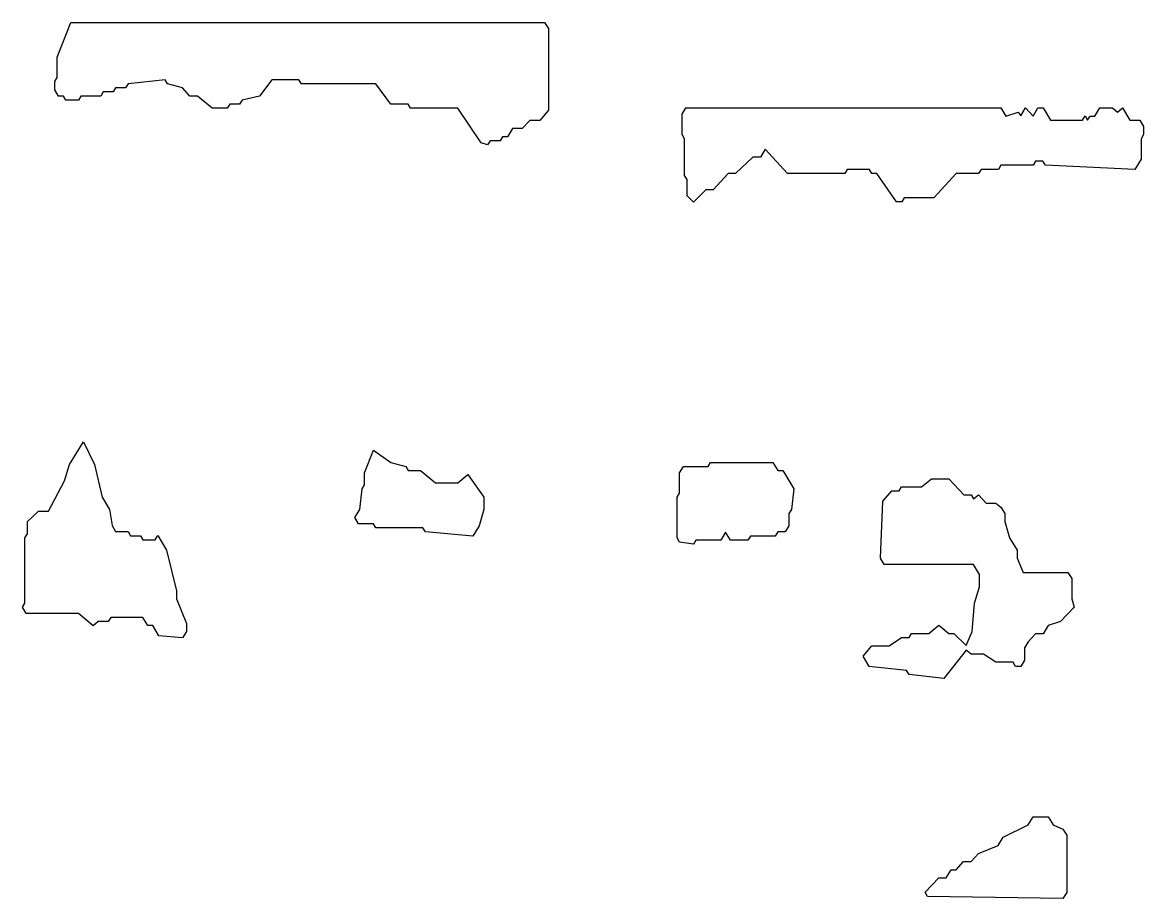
# Model space of a CAD drawing. Header units: millimetres. Extents: x 0 to 4614, y 0 to 589.
# Drawn here: x 2667 to 3420, y 0 to 589 of the extents above; entities outside this region: 3.
import ezdxf

# ---------------------------------------------------------------- set-up
doc = ezdxf.new("R2010")
doc.units = ezdxf.units.MM
doc.layers.add('K', color=7, linetype='Continuous')

msp = doc.modelspace()

# ---------------------------------------------------------------- linework, layer by layer
at = {"layer": 'K'}
for points in [[(2975.04, 507.93), (2959.21, 531.19), (2927.54, 531.19), (2925.88, 533.93), (2914.22, 533.93), (2904.22, 547.62), (2854.21, 547.62), (2852.54, 550.36), (2834.32, 550.36), (2825.99, 539.42), (2814.33, 536.68), (2812.66, 533.93), (2805.99, 533.93), (2804.32, 531.19), (2794.23, 531.19), (2784.23, 539.41), (2779.22, 539.41), (2774.21, 544.89), (2764.2, 547.63), (2762.55, 550.35), (2737.66, 547.63), (2735.99, 544.88), (2729.32, 544.88), (2727.66, 542.14), (2720.99, 542.14), (2719.32, 539.41), (2705.99, 539.41), (2704.32, 536.67), (2695.88, 536.67), (2694.21, 539.41), (2690.88, 539.41), (2688.33, 543.58), (2688.33, 549.12), (2690, 551.86), (2690, 565.54), (2699.2, 588.89), (3017.66, 588.89), (3020.2, 584.71), (3020.2, 529.89), (3014.31, 522.98), (3007.64, 522.98), (3002.64, 517.5), (2995.99, 517.5), (2992.66, 512.02), (2989.32, 512.02), (2987.66, 509.29), (2980.99, 509.29), (2979.31, 506.53), (2975.04, 507.93)], [(3113.33, 472.38), (3113.33, 483.35), (3111.67, 486.08), (3111.67, 510.73), (3110, 513.47), (3110, 527.21), (3112.54, 531.39), (3324.32, 531.39), (3327.64, 525.93), (3335.98, 528.67), (3337.6, 526.01), (3340.92, 531.46), (3345.92, 525.98), (3349.21, 531.39), (3352.66, 531.39), (3357.66, 523.18), (3379.21, 523.18), (3380.93, 526.01), (3382.6, 523.27), (3384.21, 525.92), (3387.54, 525.92), (3390.88, 531.39), (3399.3, 531.39), (3402.6, 528.68), (3405.96, 531.44), (3410.99, 523.18), (3417.66, 523.18), (3420.2, 519), (3420.2, 513.47), (3418.53, 510.73), (3418.53, 497.04), (3414.32, 490.12), (3354.21, 492.86), (3352.54, 495.6), (3347.66, 495.6), (3345.99, 492.86), (3324.32, 492.86), (3322.66, 490.12), (3310.99, 490.12), (3309.32, 487.38), (3294.31, 487.38), (3279.31, 470.95), (3259.32, 470.95), (3257.66, 468.22), (3254.21, 468.22), (3240.88, 487.38), (3237.54, 487.38), (3235.88, 490.12), (3220.99, 490.12), (3219.32, 487.38), (3180.89, 487.38), (3165.95, 503.74), (3162.66, 498.33), (3157.64, 498.33), (3145.97, 487.38), (3140.98, 487.38), (3130.98, 476.43), (3125.97, 476.43), (3117.6, 468.17), (3113.33, 472.38)], [(4581.73, 365.54), (4578.33, 368.33), (4578.33, 415.02), (4607.65, 416.39), (4610.2, 412.21), (4610.2, 401.26), (4611.87, 398.52), (4611.87, 379.36), (4613.53, 376.62), (4613.53, 368.35), (4610.99, 364.16), (4581.73, 365.54)], [(30.04, 264.24), (24.22, 271.07), (20.89, 271.07), (6.67, 288.93), (5, 332.76), (3.33, 338.27), (20.87, 369.84), (25.88, 369.84), (29.21, 375.32), (34.22, 375.32), (39.22, 380.8), (57.66, 380.8), (60.2, 376.62), (60.2, 288.94), (54.34, 279.31), (47.67, 276.57), (44.32, 271.07), (40.98, 271.07), (34.3, 262.84), (30.04, 264.24)], [(2758.37, 176.61), (2754.21, 183.45), (2750.88, 183.45), (2747.54, 188.93), (2725.99, 188.93), (2724.32, 186.19), (2717.64, 186.19), (2714.27, 183.42), (2704.23, 191.67), (2669.21, 191.67), (2666.65, 195.87), (2668.33, 198.64), (2668.33, 242.45), (2670, 245.19), (2670, 253.42), (2677.56, 260.32), (2684.21, 260.32), (2695.01, 280.79), (2698.34, 291.75), (2707.61, 306.97), (2715.19, 291.74), (2720.19, 269.84), (2725.2, 261.62), (2726.86, 250.67), (2729.32, 246.63), (2737.66, 246.63), (2739.32, 243.89), (2745.99, 243.89), (2747.66, 241.15), (2755.88, 241.15), (2757.6, 243.98), (2763.53, 234.25), (2770.2, 206.84), (2770.2, 201.37), (2776.87, 184.94), (2776.87, 179.42), (2774.32, 175.23), (2758.37, 176.61)], [(2937.54, 246.43), (2935.88, 249.17), (2904.21, 249.17), (2902.54, 251.91), (2892.54, 251.91), (2889.98, 256.11), (2893.34, 261.62), (2895, 275.31), (2896.67, 278.05), (2896.67, 286.25), (2902.55, 301.45), (2914.31, 293.17), (2924.33, 290.42), (2925.99, 287.7), (2934.3, 287.7), (2944.3, 279.49), (2959.23, 279.49), (2965.95, 285.01), (2976.87, 269.84), (2976.87, 261.57), (2973.53, 250.6), (2969.32, 243.69), (2937.54, 246.43)], [(3108.37, 239.59), (3106.67, 242.39), (3106.67, 269.83), (3108.33, 272.57), (3108.33, 286.26), (3110.88, 290.44), (3127.54, 290.44), (3129.21, 293.18), (3170.99, 293.18), (3174.32, 287.7), (3177.66, 287.7), (3185.2, 275.3), (3183.53, 261.56), (3181.87, 258.82), (3181.87, 250.61), (3179.32, 246.43), (3174.32, 246.43), (3172.66, 243.69), (3155.99, 243.69), (3154.32, 240.95), (3142.54, 240.95), (3139.27, 246.34), (3135.99, 240.95), (3119.32, 240.95), (3117.65, 238.21), (3108.37, 239.59)], [(3262.54, 150.6), (3260.87, 153.34), (3235.87, 156.08), (3231.64, 163.03), (3237.55, 169.96), (3249.24, 169.96), (3257.57, 175.44), (3262.54, 175.44), (3264.21, 178.18), (3275.9, 178.18), (3282.6, 183.68), (3289.3, 178.18), (3292.64, 178.18), (3300.9, 170.04), (3305, 179.47), (3306.67, 198.63), (3310, 209.58), (3310, 217.75), (3305.88, 224.52), (3245.88, 224.52), (3243.33, 228.71), (3245, 267.1), (3250.89, 274.01), (3255.88, 274.01), (3257.54, 276.75), (3270.9, 276.75), (3277.56, 282.22), (3289.31, 282.22), (3299.31, 271.27), (3304.32, 271.27), (3305.96, 268.58), (3309.28, 271.31), (3314.31, 265.8), (3320.97, 265.8), (3324.34, 263.02), (3326.87, 258.88), (3326.87, 253.39), (3330.19, 242.46), (3335.2, 234.24), (3335.2, 228.75), (3339.33, 219.25), (3369.32, 219.25), (3371.87, 215.07), (3371.87, 201.37), (3373.55, 195.85), (3364.32, 186.2), (3356, 183.47), (3352.66, 177.98), (3347.64, 177.98), (3342.68, 172.54), (3340.2, 168.47), (3340.2, 160.25), (3337.66, 156.07), (3334.21, 156.07), (3332.54, 158.81), (3320.9, 158.81), (3312.57, 164.29), (3304.23, 164.29), (3300.95, 166.98), (3285.98, 147.85), (3262.54, 150.6)], [(16.7, 113.64), (11.65, 124.69), (13.32, 127.42), (10.91, 131.38), (7.57, 128.63), (0, 143.83), (0, 154.83), (3.32, 160.28), (1.65, 163.02), (4.22, 167.23), (24.33, 164.48), (25.99, 161.75), (49.32, 161.75), (50.99, 159.01), (57.66, 159.01), (60.2, 154.83), (60.2, 143.82), (57.68, 139.68), (37.68, 123.25), (32.68, 115.03), (29.24, 112.21), (27.6, 114.91), (25.98, 112.25), (16.7, 113.64)], [(3275.04, 1.37), (3273.31, 4.22), (3282.56, 13.89), (3287.54, 13.89), (3290.88, 19.37), (3294.22, 19.37), (3299.22, 24.84), (3304.22, 24.84), (3309.21, 30.3), (3322.53, 35.78), (3325.86, 41.25), (3342.53, 49.46), (3345.88, 54.96), (3355.99, 54.96), (3359.34, 49.47), (3366, 46.73), (3368.53, 42.57), (3368.53, 4.18), (3365.99, 0), (3275.04, 1.37)]]:
    msp.add_lwpolyline(points, close=True, dxfattribs=at)

doc.saveas('drawing.dxf')
